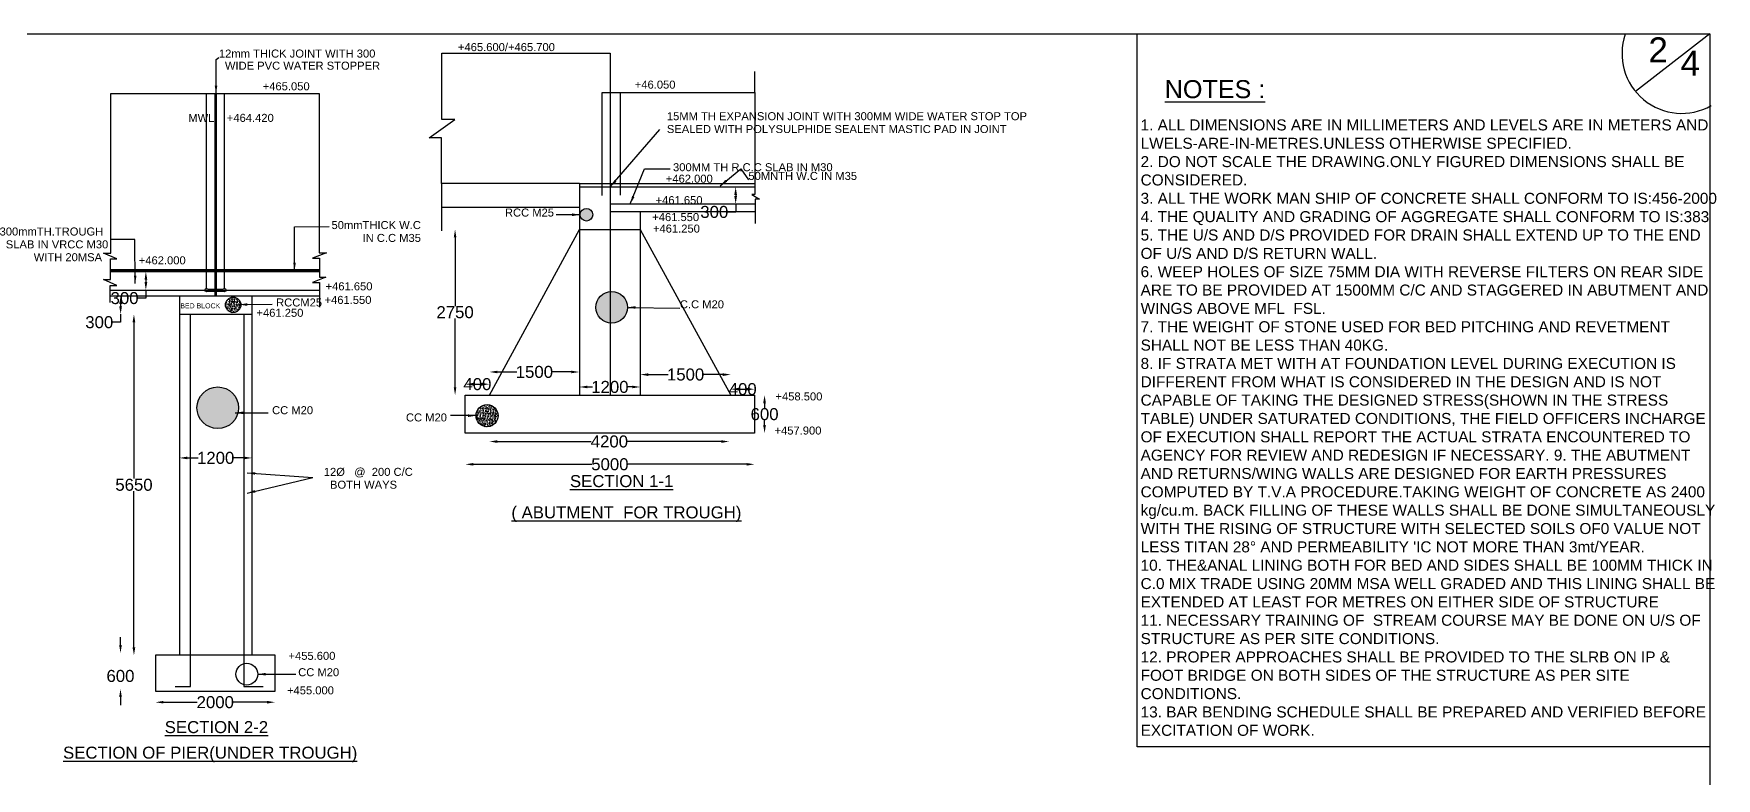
# Model space of a CAD drawing. Header units: inches. Extents: x 20490 to 23687, y 63 to 1928.
# Drawn here: x 21970 to 23653, y 1184 to 1928 of the extents above; entities that cross this region are included whole.
import ezdxf

# ---------------------------------------------------------------- set-up
doc = ezdxf.new("R2010")
doc.units = ezdxf.units.IN
doc.header["$MEASUREMENT"] = 0
doc.layers.add('DIMENSIONS', color=255, linetype='Continuous')
doc.layers.add('TEXT', color=1, linetype='Continuous')
doc.styles.get("Standard").update_dxf_attribs({"font": 'arial.ttf', "height": 12})
doc.dimstyles.get("Standard").update_dxf_attribs({"dimtxt": 12, "dimasz": 8, "dimexe": 0.18, "dimexo": 0.0625, "dimgap": 0.09, "dimtad": 0, "dimtih": 1, "dimtoh": 1, "dimdec": 4, "dimzin": 0, "dimdsep": 46, "dimtxsty": 'Standard', "dimcen": 0.09, "dimse1": 1, "dimse2": 1, "dimadec": 0, "dimazin": 0, "dimtfac": 1, "dimtdec": 4, "dimtofl": 0, "dimtmove": 0, "dimatfit": 3, "dimfxl": 1, "dimtolj": 1, "dimtzin": 0, "dimarcsym": 0})
pattern_1 = [(50, (0, 0), (3.5863009, -0.31376067), [0.375, -4.125]), (355, (0, 0), (-0.69375667, 3.76096067), [0.3, -3.3]), (100.4514, (0.299, -0.026), (2.8925469, 3.4471977), [0.31870095, -3.50571056]), (46.1842, (0, 1), (5.3362052, -0.8275951), [0.5625, -6.1875]), (96.6356, (0.4447, 0.931), (4.6733135, 4.8705894), [0.4780514, -5.258565]), (351.1842, (0, 1), (4.6733097, 4.870593), [0.45, -4.95]), (21, (0.5, 0.75), (2.98453526, -2.01309445), [0.375, -4.125]), (326, (0.5, 0.75), (1.21657666, 3.6257502), [0.3, -3.3]), (71.4514, (0.7487, 0.5822), (4.20111314, 1.6126525), [0.31870095, -3.50571056]), (37.5, (0, 0), (0.06079928, 1.66446927), [0, -3.26, 0, -3.35, 0, -3.3125]), (7.5, (0, 0), (1.31534769, 1.97205856), [0, -1.91, 0, -3.185, 0, -1.2625]), (327.5, (-1.115, 0), (2.66911218, -0.11277436), [0, -1.25, 0, -3.9, 0, -5.175]), (317.5, (-1.615, 0), (2.91593085, 0.5005249), [0, -1.625, 0, -2.59, 0, -3.675])]

# ---------------------------------------------------------------- blocks, each defined once
blk = doc.blocks.new('*D29')
at = {"layer": 'Defpoints', "color": 0, "transparency": 16777216}
for p in [(22082.1, 1690.6), (22082.1, 1672), (22082.1, 1672)]:
    blk.add_point(p, dxfattribs=at)
at = {"layer": 'DIMENSIONS', "color": 0, "lineweight": -2, "transparency": 16777216}
for p, q in [((22082.1, 1682.6), (22082.1, 1680)), ((22082.1, 1672), (22082.1, 1664)), ((22082.1, 1664), (22074.1, 1664))]:
    blk.add_line(p, q, dxfattribs=at)
at = {"layer": 'DIMENSIONS', "color": 0, "transparency": 16777216}
for points in [[(22080.8, 1682.6), (22083.5, 1682.6), (22082.1, 1690.6)], [(22080.8, 1680), (22083.5, 1680), (22082.1, 1672)]]:
    blk.add_solid(points, dxfattribs=at)
at = {"layer": 'DIMENSIONS', "color": 0, "transparency": 16777216, "insert": (22060.8, 1664), "char_height": 12, "attachment_point": 5}
blk.add_mtext('\\A1;300', dxfattribs=at)
blk = doc.blocks.new('*D30')
at = {"layer": 'Defpoints', "color": 0, "transparency": 16777216}
for p in [(22115.7, 1666.3), (22056.9, 1647.9), (22115.7, 1647.9)]:
    blk.add_point(p, dxfattribs=at)
at = {"layer": 'DIMENSIONS', "color": 0, "lineweight": -2, "transparency": 16777216}
for p, q in [((22056.9, 1658.3), (22056.9, 1655.9)), ((22056.9, 1639.9), (22048.9, 1639.9)), ((22056.9, 1647.9), (22056.9, 1639.9))]:
    blk.add_line(p, q, dxfattribs=at)
at = {"layer": 'DIMENSIONS', "color": 0, "transparency": 16777216}
for points in [[(22055.5, 1658.3), (22058.2, 1658.3), (22056.9, 1666.3)], [(22055.5, 1655.9), (22058.2, 1655.9), (22056.9, 1647.9)]]:
    blk.add_solid(points, dxfattribs=at)
at = {"layer": 'DIMENSIONS', "color": 0, "transparency": 16777216, "insert": (22035.5, 1639.9), "char_height": 12, "attachment_point": 5}
blk.add_mtext('\\A1;300', dxfattribs=at)
blk = doc.blocks.new('*D31')
at = {"layer": 'Defpoints', "color": 0, "transparency": 16777216}
for p in [(22115.6, 1647.9), (22070.2, 1307), (22115.7, 1307)]:
    blk.add_point(p, dxfattribs=at)
at = {"layer": 'DIMENSIONS', "color": 0, "lineweight": -2, "transparency": 16777216}
for p, q in [((22070.2, 1639.9), (22070.2, 1483.7)), ((22070.2, 1315), (22070.2, 1471.2))]:
    blk.add_line(p, q, dxfattribs=at)
at = {"layer": 'DIMENSIONS', "color": 0, "transparency": 16777216}
for points in [[(22068.8, 1639.9), (22071.5, 1639.9), (22070.2, 1647.9)], [(22068.8, 1315), (22071.5, 1315), (22070.2, 1307)]]:
    blk.add_solid(points, dxfattribs=at)
at = {"layer": 'DIMENSIONS', "color": 0, "transparency": 16777216, "insert": (22070.2, 1477.4), "char_height": 12, "attachment_point": 5}
blk.add_mtext('\\A1;5650', dxfattribs=at)
blk = doc.blocks.new('*D32')
at = {"layer": 'Defpoints', "color": 0, "transparency": 16777216}
for p in [(22079.9, 1309.3), (22056.7, 1273.3), (22081.1, 1273.3)]:
    blk.add_point(p, dxfattribs=at)
at = {"layer": 'DIMENSIONS', "color": 0, "lineweight": -2, "transparency": 16777216}
for p, q in [((22056.7, 1317.3), (22056.7, 1325.3)), ((22056.7, 1265.3), (22056.7, 1257.3))]:
    blk.add_line(p, q, dxfattribs=at)
at = {"layer": 'DIMENSIONS', "color": 0, "transparency": 16777216}
for points in [[(22055.4, 1317.3), (22058.1, 1317.3), (22056.7, 1309.3)], [(22055.4, 1265.3), (22058.1, 1265.3), (22056.7, 1273.3)]]:
    blk.add_solid(points, dxfattribs=at)
at = {"layer": 'DIMENSIONS', "color": 0, "transparency": 16777216, "insert": (22056.7, 1286.3), "char_height": 12, "attachment_point": 5}
blk.add_mtext('\\A1;600', dxfattribs=at)
blk = doc.blocks.new('*D33')
at = {"layer": 'Defpoints', "color": 0, "transparency": 16777216}
for p in [(22115.7, 1504.3), (22188.2, 1504.3), (22188.2, 1504.3)]:
    blk.add_point(p, dxfattribs=at)
at = {"layer": 'DIMENSIONS', "color": 0, "lineweight": -2, "transparency": 16777216}
for p, q in [((22123.7, 1504.3), (22134.5, 1504.3)), ((22180.2, 1504.3), (22169.4, 1504.3))]:
    blk.add_line(p, q, dxfattribs=at)
at = {"layer": 'DIMENSIONS', "color": 0, "transparency": 16777216}
for points in [[(22123.7, 1505.6), (22123.7, 1502.9), (22115.7, 1504.3)], [(22180.2, 1505.6), (22180.2, 1502.9), (22188.2, 1504.3)]]:
    blk.add_solid(points, dxfattribs=at)
at = {"layer": 'DIMENSIONS', "color": 0, "transparency": 16777216, "insert": (22151.9, 1504.3), "char_height": 12, "attachment_point": 5}
blk.add_mtext('\\A1;1200', dxfattribs=at)
blk = doc.blocks.new('*D34')
at = {"layer": 'Defpoints', "color": 0, "transparency": 16777216}
for p in [(22091.7, 1271), (22211.3, 1271), (22211.3, 1260.1)]:
    blk.add_point(p, dxfattribs=at)
at = {"layer": 'DIMENSIONS', "color": 0, "lineweight": -2, "transparency": 16777216}
for p, q in [((22099.7, 1260.1), (22133.4, 1260.1)), ((22203.3, 1260.1), (22169.5, 1260.1))]:
    blk.add_line(p, q, dxfattribs=at)
at = {"layer": 'DIMENSIONS', "color": 0, "transparency": 16777216}
for points in [[(22099.7, 1261.4), (22099.7, 1258.8), (22091.7, 1260.1)], [(22203.3, 1261.4), (22203.3, 1258.8), (22211.3, 1260.1)]]:
    blk.add_solid(points, dxfattribs=at)
at = {"layer": 'DIMENSIONS', "color": 0, "transparency": 16777216, "insert": (22151.5, 1260.1), "char_height": 12, "attachment_point": 5}
blk.add_mtext('\\A1;2000', dxfattribs=at)
blk = doc.blocks.new('*D35')
at = {"layer": 'Defpoints', "color": 0, "transparency": 16777216}
for p in [(22515.6, 1732.8), (22391.3, 1567), (22515.6, 1567)]:
    blk.add_point(p, dxfattribs=at)
at = {"layer": 'DIMENSIONS', "color": 0, "lineweight": -2, "transparency": 16777216}
for p, q in [((22391.3, 1724.8), (22391.3, 1656.1)), ((22391.3, 1575), (22391.3, 1643.7))]:
    blk.add_line(p, q, dxfattribs=at)
at = {"layer": 'DIMENSIONS', "color": 0, "transparency": 16777216}
for points in [[(22390, 1724.8), (22392.6, 1724.8), (22391.3, 1732.8)], [(22390, 1575), (22392.6, 1575), (22391.3, 1567)]]:
    blk.add_solid(points, dxfattribs=at)
at = {"layer": 'DIMENSIONS', "color": 0, "transparency": 16777216, "insert": (22391.3, 1649.9), "char_height": 12, "attachment_point": 5}
blk.add_mtext('\\A1;2750', dxfattribs=at)
blk = doc.blocks.new('*D36')
at = {"layer": 'Defpoints', "color": 0, "transparency": 16777216}
for p in [(22401.5, 1567), (22425.7, 1578), (22425.7, 1567)]:
    blk.add_point(p, dxfattribs=at)
at = {"layer": 'DIMENSIONS', "color": 0, "lineweight": -2, "transparency": 16777216}
blk.add_line((22409.5, 1578), (22417.7, 1578), dxfattribs=at)
at = {"layer": 'DIMENSIONS', "color": 0, "transparency": 16777216}
for points in [[(22409.5, 1579.3), (22409.5, 1576.6), (22401.5, 1578)], [(22417.7, 1579.3), (22417.7, 1576.6), (22425.7, 1578)]]:
    blk.add_solid(points, dxfattribs=at)
at = {"layer": 'DIMENSIONS', "color": 0, "transparency": 16777216, "insert": (22413.6, 1578), "char_height": 12, "attachment_point": 5}
blk.add_mtext('\\A1;400', dxfattribs=at)
blk = doc.blocks.new('*D37')
at = {"layer": 'Defpoints', "color": 0, "transparency": 16777216}
for p in [(22515.6, 1590.2), (22425.7, 1567), (22515.6, 1567)]:
    blk.add_point(p, dxfattribs=at)
at = {"layer": 'DIMENSIONS', "color": 0, "lineweight": -2, "transparency": 16777216}
for p, q in [((22433.7, 1590.2), (22453.2, 1590.2)), ((22507.6, 1590.2), (22488.1, 1590.2))]:
    blk.add_line(p, q, dxfattribs=at)
at = {"layer": 'DIMENSIONS', "color": 0, "transparency": 16777216}
for points in [[(22433.7, 1591.5), (22433.7, 1588.9), (22425.7, 1590.2)], [(22507.6, 1591.5), (22507.6, 1588.9), (22515.6, 1590.2)]]:
    blk.add_solid(points, dxfattribs=at)
at = {"layer": 'DIMENSIONS', "color": 0, "transparency": 16777216, "insert": (22470.6, 1590.2), "char_height": 12, "attachment_point": 5}
blk.add_mtext('\\A1;1500', dxfattribs=at)
blk = doc.blocks.new('*D38')
at = {"layer": 'Defpoints', "color": 0, "transparency": 16777216}
for p in [(22515.6, 1567), (22576.5, 1575.2), (22576.5, 1567)]:
    blk.add_point(p, dxfattribs=at)
at = {"layer": 'DIMENSIONS', "color": 0, "lineweight": -2, "transparency": 16777216}
for p, q in [((22523.6, 1575.2), (22528.7, 1575.2)), ((22568.5, 1575.2), (22563.5, 1575.2))]:
    blk.add_line(p, q, dxfattribs=at)
at = {"layer": 'DIMENSIONS', "color": 0, "transparency": 16777216}
for points in [[(22523.6, 1576.5), (22523.6, 1573.9), (22515.6, 1575.2)], [(22568.5, 1576.5), (22568.5, 1573.9), (22576.5, 1575.2)]]:
    blk.add_solid(points, dxfattribs=at)
at = {"layer": 'DIMENSIONS', "color": 0, "transparency": 16777216, "insert": (22546.1, 1575.2), "char_height": 12, "attachment_point": 5}
blk.add_mtext('\\A1;1200', dxfattribs=at)
blk = doc.blocks.new('*D39')
at = {"layer": 'Defpoints', "color": 0, "transparency": 16777216}
for p in [(22667, 1587.6), (22576.5, 1567), (22667, 1567)]:
    blk.add_point(p, dxfattribs=at)
at = {"layer": 'DIMENSIONS', "color": 0, "lineweight": -2, "transparency": 16777216}
for p, q in [((22584.5, 1587.6), (22604.4, 1587.6)), ((22659, 1587.6), (22639.2, 1587.6))]:
    blk.add_line(p, q, dxfattribs=at)
at = {"layer": 'DIMENSIONS', "color": 0, "transparency": 16777216}
for points in [[(22584.5, 1588.9), (22584.5, 1586.2), (22576.5, 1587.6)], [(22659, 1588.9), (22659, 1586.2), (22667, 1587.6)]]:
    blk.add_solid(points, dxfattribs=at)
at = {"layer": 'DIMENSIONS', "color": 0, "transparency": 16777216, "insert": (22621.8, 1587.6), "char_height": 12, "attachment_point": 5}
blk.add_mtext('\\A1;1500', dxfattribs=at)
blk = doc.blocks.new('*D40')
at = {"layer": 'Defpoints', "color": 0, "transparency": 16777216}
for p in [(22667, 1567), (22690.7, 1573), (22690.7, 1567)]:
    blk.add_point(p, dxfattribs=at)
at = {"layer": 'DIMENSIONS', "color": 0, "lineweight": -2, "transparency": 16777216}
blk.add_line((22675, 1573), (22682.7, 1573), dxfattribs=at)
at = {"layer": 'DIMENSIONS', "color": 0, "transparency": 16777216}
for points in [[(22675, 1574.4), (22675, 1571.7), (22667, 1573)], [(22682.7, 1574.4), (22682.7, 1571.7), (22690.7, 1573)]]:
    blk.add_solid(points, dxfattribs=at)
at = {"layer": 'DIMENSIONS', "color": 0, "transparency": 16777216, "insert": (22678.9, 1573), "char_height": 12, "attachment_point": 5}
blk.add_mtext('\\A1;400', dxfattribs=at)
blk = doc.blocks.new('*D41')
at = {"layer": 'Defpoints', "color": 0, "transparency": 16777216}
for p in [(22690.7, 1567), (22690.7, 1529.1), (22700.8, 1529.1)]:
    blk.add_point(p, dxfattribs=at)
at = {"layer": 'DIMENSIONS', "color": 0, "lineweight": -2, "transparency": 16777216}
for p, q in [((22700.8, 1559), (22700.8, 1554.2)), ((22700.8, 1537.1), (22700.8, 1541.8))]:
    blk.add_line(p, q, dxfattribs=at)
at = {"layer": 'DIMENSIONS', "color": 0, "transparency": 16777216}
for points in [[(22699.4, 1559), (22702.1, 1559), (22700.8, 1567)], [(22699.4, 1537.1), (22702.1, 1537.1), (22700.8, 1529.1)]]:
    blk.add_solid(points, dxfattribs=at)
at = {"layer": 'DIMENSIONS', "color": 0, "transparency": 16777216, "insert": (22700.8, 1548), "char_height": 12, "attachment_point": 5}
blk.add_mtext('\\A1;600', dxfattribs=at)
blk = doc.blocks.new('*D42')
at = {"layer": 'Defpoints', "color": 0, "transparency": 16777216}
for p in [(22425.7, 1567), (22665.4, 1567), (22665.4, 1520.7)]:
    blk.add_point(p, dxfattribs=at)
at = {"layer": 'DIMENSIONS', "color": 0, "lineweight": -2, "transparency": 16777216}
for p, q in [((22433.7, 1520.7), (22527.3, 1520.7)), ((22657.4, 1520.7), (22563.8, 1520.7))]:
    blk.add_line(p, q, dxfattribs=at)
at = {"layer": 'DIMENSIONS', "color": 0, "transparency": 16777216}
for points in [[(22433.7, 1522), (22433.7, 1519.3), (22425.7, 1520.7)], [(22657.4, 1522), (22657.4, 1519.3), (22665.4, 1520.7)]]:
    blk.add_solid(points, dxfattribs=at)
at = {"layer": 'DIMENSIONS', "color": 0, "transparency": 16777216, "insert": (22545.6, 1520.7), "char_height": 12, "attachment_point": 5}
blk.add_mtext('\\A1;4200', dxfattribs=at)
blk = doc.blocks.new('*D43')
at = {"layer": 'Defpoints', "color": 0, "transparency": 16777216}
for p in [(22401.5, 1529.1), (22690.8, 1529.1), (22690.8, 1497.9)]:
    blk.add_point(p, dxfattribs=at)
at = {"layer": 'DIMENSIONS', "color": 0, "lineweight": -2, "transparency": 16777216}
for p, q in [((22409.5, 1497.9), (22528.1, 1497.9)), ((22682.8, 1497.9), (22564.1, 1497.9))]:
    blk.add_line(p, q, dxfattribs=at)
at = {"layer": 'DIMENSIONS', "color": 0, "transparency": 16777216}
for points in [[(22409.5, 1499.2), (22409.5, 1496.6), (22401.5, 1497.9)], [(22682.8, 1499.2), (22682.8, 1496.6), (22690.8, 1497.9)]]:
    blk.add_solid(points, dxfattribs=at)
at = {"layer": 'DIMENSIONS', "color": 0, "transparency": 16777216, "insert": (22546.1, 1497.9), "char_height": 12, "attachment_point": 5}
blk.add_mtext('\\A1;5000', dxfattribs=at)
blk = doc.blocks.new('*D44')
at = {"layer": 'Defpoints', "color": 0, "transparency": 16777216}
for p in [(22671.9, 1775.2), (22671.9, 1758.1), (22671.9, 1758.1)]:
    blk.add_point(p, dxfattribs=at)
at = {"layer": 'DIMENSIONS', "color": 0, "lineweight": -2, "transparency": 16777216}
for p, q in [((22671.9, 1767.2), (22671.9, 1766.1)), ((22671.9, 1750.1), (22663.9, 1750.1)), ((22671.9, 1758.1), (22671.9, 1750.1))]:
    blk.add_line(p, q, dxfattribs=at)
at = {"layer": 'DIMENSIONS', "color": 0, "transparency": 16777216}
for points in [[(22670.5, 1767.2), (22673.2, 1767.2), (22671.9, 1775.2)], [(22670.5, 1766.1), (22673.2, 1766.1), (22671.9, 1758.1)]]:
    blk.add_solid(points, dxfattribs=at)
at = {"layer": 'DIMENSIONS', "color": 0, "transparency": 16777216, "insert": (22650.5, 1750.1), "char_height": 12, "attachment_point": 5}
blk.add_mtext('\\A1;300', dxfattribs=at)

msp = doc.modelspace()

# ---------------------------------------------------------------- hatches: boundary and pattern name
at = {"layer": 'DIMENSIONS'}
h = msp.add_hatch(dxfattribs=at)
h.set_pattern_fill('AR-CONC', color=0, scale=0.5, style=0)
h.set_pattern_definition(pattern_1)
h.paths.add_polyline_path([(22174.83721, 1554.41868, 1), (22133.20104, 1554.41868, 1)])
h.paths.add_polyline_path([(22546.51927, 1670.50477), (22546.51927, 1639.08381, 0.4408972181), (22563.71546, 1654.79429, 0.4408972181)])
h.paths.add_polyline_path([(22546.51927, 1670.50477, 0.3880240553), (22532.16614, 1654.79429, 0.3880240553), (22546.51927, 1639.08381)])
h.paths.add_polyline_path([(22529.01431, 1747.36494, 1), (22516.37858, 1747.36494, 1)])
h = msp.add_hatch(dxfattribs=at)
h.set_pattern_fill('AR-CONC', color=0, scale=0.5, style=0)
h.set_pattern_definition(pattern_1)
h.paths.add_polyline_path([(22177.08422, 1657.30214, 1), (22161.72089, 1657.30214, 1)])
h = msp.add_hatch(dxfattribs=at)
h.set_pattern_fill('AR-CONC', color=0, scale=0.5, style=0)
h.set_pattern_definition(pattern_1)
h.paths.add_polyline_path([(22412.2768, 1546.54139, 1), (22434.42201, 1546.54139, 1)])

# ---------------------------------------------------------------- linework, layer by layer
at = {"color": 0}
for points in [[(23646.15949, 63.2084), (20490.14615, 63.2084), (20490.14615, 1928.35646), (23646.15949, 1928.35646)], [(22401.456, 1566.98678), (22690.74352, 1566.98678), (22690.74352, 1529.07359), (22401.456, 1529.07359)]]:
    msp.add_lwpolyline(points, close=True, dxfattribs=at)
for points in [[(22377.87557, 1778.44969), (22377.87557, 1824.35494), (22365.41603, 1824.35494), (22391.06913, 1842.41341), (22378.16192, 1842.41341), (22378.16192, 1908.81082), (22546.51927, 1908.81082), (22546.51927, 1906.96336)], [(22546.51927, 1906.96336), (22546.51927, 1566.98678)], [(22546.51927, 1869.40412), (22691.08445, 1869.40412), (22691.08445, 1890.5835)], [(22046.55493, 1659.51175), (22046.55493, 1676.52376), (22053.01309, 1676.52376), (22039.75875, 1682.5139), (22046.68139, 1682.5139), (22046.68139, 1703.4058), (22053.0867, 1703.4058), (22039.83339, 1708.82243), (22046.99835, 1708.82243), (22046.99835, 1868.45179), (22255.51957, 1868.45179), (22255.51957, 1709.14376), (22262.76352, 1709.14376), (22248.71496, 1703.89386), (22255.75913, 1703.89386), (22255.75913, 1684.96266), (22262.10179, 1684.96266), (22248.76832, 1679.51514), (22255.59192, 1679.51514), (22255.59192, 1655.1344)], [(22142.87081, 1673.69708), (22142.87081, 1868.45179)], [(22150.96709, 1868.45179), (22150.96709, 1666.26661)], [(22151.60238, 1868.45179), (22151.60238, 1666.26661)], [(22152.27503, 1868.45179), (22152.27503, 1666.26661)], [(22160.65442, 1673.69708), (22160.65442, 1868.45179)], [(22538.41409, 1766.45182), (22538.41409, 1869.40412), (22546.51927, 1869.40412)], [(22556.4041, 1869.40412), (22556.4041, 1767.01199)], [(22691.08445, 1869.40412), (22691.08445, 1767.50827), (22687.96283, 1767.50827), (22695.63363, 1762.82735), (22691.35699, 1762.82735), (22691.35699, 1738.60867)], [(22515.61986, 1778.44969), (22377.87557, 1778.44969), (22377.87557, 1731.27888)], [(22515.61986, 1778.44969), (22515.61986, 1566.98678)], [(22515.61986, 1778.44969), (22691.08445, 1778.44969)], [(22515.61986, 1775.20207), (22691.08445, 1775.20207)], [(22515.61986, 1754.72524), (22377.87557, 1754.72524)], [(22546.51927, 1758.10734), (22691.35699, 1758.10734)], [(22546.51927, 1750.75581), (22691.35699, 1750.75581)], [(22576.54617, 1750.75581), (22576.54617, 1566.98678)], [(22425.72717, 1566.98678), (22515.61986, 1732.75716), (22576.32228, 1732.75716), (22667.03727, 1566.98678)], [(22046.68139, 1692.6151), (22255.75913, 1692.6151)], [(22046.68139, 1691.59704), (22255.75913, 1691.59704)], [(22046.68139, 1690.62747), (22255.75913, 1690.62747)], [(22046.55493, 1672.01242), (22255.59192, 1672.01242)], [(22046.55493, 1666.26661), (22255.59192, 1666.26661)], [(22115.70482, 1666.26661), (22115.70482, 1307.03939), (22091.65315, 1307.03939), (22091.65315, 1271.03325), (22211.25174, 1271.03325), (22211.25174, 1307.03939), (22115.70482, 1307.03939)], [(22144.12146, 1670.88371), (22159.46499, 1670.81937)], [(22144.26961, 1672.95127), (22159.21554, 1672.8886)], [(22188.1628, 1666.26661), (22188.1628, 1307.03939)], [(22111.45674, 1275.97348), (22126.88195, 1275.97348), (22126.88195, 1647.85045)], [(22115.70482, 1647.85045), (22188.1628, 1647.85045)], [(22180.22007, 1647.85045), (22180.22007, 1275.97348), (22199.28395, 1275.97348)]]:
    msp.add_lwpolyline(points, dxfattribs=at)
for centre, radius in [((22522.69645, 1747.36494), 6.31787), ((22142.87081, 1672.01242), 1.68466), ((22160.65442, 1672.01242), 1.68466), ((22547.9408, 1654.79429), 15.77466), ((22154.01912, 1554.41868), 20.81809), ((22423.3494, 1546.54139), 11.07261), ((22183.01079, 1288.10828), 10.94571)]:
    msp.add_circle(centre, radius, dxfattribs=at)
at = {"layer": 'DIMENSIONS', "color": 0}
for points in [[(23646.15949, 1215.51954), (23073.38418, 1215.51954), (23073.38418, 1928.35646)], [(23646.15949, 1928.35646), (23571.72647, 1870.55115)]]:
    msp.add_lwpolyline(points, dxfattribs=at)
msp.add_circle((22169.40255, 1657.30214), 7.68166, dxfattribs=at)
msp.add_arc((23617.92598, 1908.43713), 59.74732, 161.19542626, 299.53235733, dxfattribs=at)

# ---------------------------------------------------------------- texts
for s, height, p in [('2', 25, (23584.64381, 1899.67083)), ('4', 25, (23616.70722, 1886.35277)), ('%%UNOTES :', 18, (23100.92855, 1863.89397)), ('BED BLOCK', 5, (22116.51749, 1653.83652))]:
    msp.add_text(s, height=height, dxfattribs=at).set_placement(p)
at = {"layer": 'DIMENSIONS', "color": 0, "insert": (23076.80574, 1842.63693), "char_height": 11, "width": 574.6077215, "attachment_point": 1}
msp.add_mtext("1. ALL DIMENSIONS ARE IN MILLIMETERS AND LEVELS ARE IN METERS AND LWELS-ARE-IN-METRES.UNLESS OTHERWISE SPECIFIED. \\P2. DO NOT SCALE THE DRAWING.ONLY FIGURED DIMENSIONS SHALL BE CONSIDERED. \\P3. ALL THE WORK MAN SHIP OF CONCRETE SHALL CONFORM TO IS:456-2000 \\P4. THE QUALITY AND GRADING OF AGGREGATE SHALL CONFORM TO IS:383 \\P5. THE U/S AND D/S PROVIDED FOR DRAIN SHALL EXTEND UP TO THE END OF U/S AND D/S RETURN WALL. \\P6. WEEP HOLES OF SIZE 75MM DIA WITH REVERSE FILTERS ON REAR SIDE ARE TO BE PROVIDED AT 1500MM C/C AND STAGGERED IN ABUTMENT AND WINGS ABOVE MFL  FSL. \\P7. THE WEIGHT OF STONE USED FOR BED PITCHING AND REVETMENT SHALL NOT BE LESS THAN 40KG. \\P8. IF STRATA MET WITH AT FOUNDATION LEVEL DURING EXECUTION IS DIFFERENT FROM WHAT IS CONSIDERED IN THE DESIGN AND IS NOT CAPABLE OF TAKING THE DESIGNED STRESS(SHOWN IN THE STRESS TABLE) UNDER SATURATED CONDITIONS, THE FIELD OFFICERS INCHARGE OF EXECUTION SHALL REPORT THE ACTUAL STRATA ENCOUNTERED TO AGENCY FOR REVIEW AND REDESIGN IF NECESSARY. 9. THE ABUTMENT AND RETURNS/WING WALLS ARE DESIGNED FOR EARTH PRESSURES COMPUTED BY T.V.A PROCEDURE.TAKING WEIGHT OF CONCRETE AS 2400 kg/cu.m. BACK FILLING OF THESE WALLS SHALL BE DONE SIMULTANEOUSLY WITH THE RISING OF STRUCTURE WITH SELECTED SOILS OF0 VALUE NOT LESS TITAN 28° AND PERMEABILITY 'IC NOT MORE THAN 3mt/YEAR.\\P10. THE&ANAL LINING BOTH FOR BED AND SIDES SHALL BE 100MM THICK IN C.0 MIX TRADE USING 20MM MSA WELL GRADED AND THIS LINING SHALL BE EXTENDED AT LEAST FOR METRES ON EITHER SIDE OF STRUCTURE \\P11. NECESSARY TRAINING OF  STREAM COURSE MAY BE DONE ON U/S OF STRUCTURE AS PER SITE CONDITIONS. \\P12. PROPER APPROACHES SHALL BE PROVIDED TO THE SLRB ON IP & FOOT BRIDGE ON BOTH SIDES OF THE STRUCTURE AS PER SITE CONDITIONS. \\P13. BAR BENDING SCHEDULE SHALL BE PREPARED AND VERIFIED BEFORE EXCITATION OF WORK. ", dxfattribs=at)
at = {"layer": 'TEXT', "color": 0}
for s, height, p in [('+465.600/+465.700', 8, (22394.18025, 1910.93048)), ('12mm THICK JOINT WITH 300', 8, (22155.17368, 1904.47003)), ('WIDE PVC WATER STOPPER', 8, (22161.14319, 1892.35453)), ('+465.050', 8, (22198.95626, 1871.75753)), ('+46.050', 8, (22570.99491, 1873.44023)), ('MWL    +464.420', 8, (22124.57985, 1840.20226)), ('SEALED WITH POLYSULPHIDE SEALENT MASTIC PAD IN JOINT', 8, (22603.10914, 1829.0215)), ('15MM TH EXPANSION JOINT WITH 300MM WIDE WATER STOP TOP', 8, (22603.10914, 1841.8728)), ('+462.000', 8, (22602.0338, 1779.38743)), ('300MM TH R.C.C SLAB IN M30', 8, (22609.24659, 1790.869)), ('50MNTH W.C IN M35', 8, (22684.60653, 1782.16594)), ('RCC M25', 8, (22441.16003, 1745.55834)), ('+461.650', 8, (22591.82796, 1757.96144)), ('300mmTH.TROUGH', 8, (21935.83452, 1726.60518)), ('50mmTHICK W.C', 8, (22267.74604, 1733.04481)), ('+461.550', 8, (22588.43726, 1741.02279)), ('+461.250', 8, (22589.19075, 1729.54215)), ('  SLAB IN VRCC M30', 8, (21935.83452, 1713.75389)), ('          IN C.C M35', 8, (22267.74604, 1720.19352)), ('           WITH 20MSA', 8, (21935.83452, 1700.90259)), ('+462.000', 8, (22075.01044, 1697.7929)), ('+461.550', 8, (22260.7573, 1658.24216)), ('+461.650', 8, (22261.78438, 1671.83916)), ('+461.250', 8, (22192.69946, 1645.37416)), ('RCCM25', 8, (22212.33017, 1655.68384)), ('C.C M20', 8, (22616.10018, 1653.834)), ('+458.500', 8, (22711.67565, 1561.76504)), ('CC M20', 8, (22208.3228, 1548.00524)), ('CC M20', 8, (22342.19383, 1540.75603)), ('+457.900', 8, (22710.74089, 1527.67651)), ('12Ø   @  200 C/C', 8, (22260.0285, 1486.36367)), ('  BOTH WAYS', 8, (22260.0285, 1473.51238)), ('%%USECTION 1-1', 12, (22506.15677, 1475.12693)), ('%%U( ABUTMENT  FOR TROUGH)', 12, (22447.61073, 1443.88127)), ('+455.600', 8, (22224.72311, 1302.46933)), ('CC M20', 8, (22234.40975, 1286.09092)), ('+455.000', 8, (22223.23287, 1267.97541)), ('%%USECTION 2-2', 12, (22100.94149, 1229.25409)), ('%%USECTION OF PIER(UNDER TROUGH)', 12, (21999.29599, 1203.70073))]:
    msp.add_text(s, height=height, dxfattribs=at).set_placement(p)

# ---------------------------------------------------------------- dimensions: what is measured, and where the dimension line sits
at = {"layer": 'DIMENSIONS', "color": 0}
for base, p1, p2, text, picture, middle in [((22671.8529, 1758.10734), (22671.8529, 1775.20207), (22671.8529, 1758.10734), '300', '*D44', (22650.53098, 1750.10734)), ((22391.28997, 1566.98678), (22515.61986, 1732.75716), (22515.61986, 1566.98678), '2750', '*D35', (22391.28997, 1649.87197)), ((22082.135, 1672.01242), (22082.135, 1690.62747), (22082.135, 1672.01242), '300', '*D29', (22060.81308, 1664.01242)), ((22056.86798, 1647.85045), (22115.70482, 1666.26661), (22115.70482, 1647.85045), '300', '*D30', (22035.54605, 1639.85045)), ((22070.17754, 1307.03939), (22115.64232, 1647.85045), (22115.70482, 1307.03939), '5650', '*D31', (22070.17754, 1477.44492))]:
    dim = msp.add_linear_dim(base=base, p1=p1, p2=p2, angle=90, text=text, dimstyle='Standard', dxfattribs=at)
    dim.commit()
    dim.dimension.update_dxf_attribs({"geometry": picture, "text_midpoint": middle})
for base, p1, p2, picture, middle in [((22425.72717, 1577.96461), (22401.456, 1566.98678), (22425.72717, 1566.98678), '*D36', (22413.59159, 1577.96461)), ((22690.74352, 1573.01907), (22667.03727, 1566.98678), (22690.74352, 1566.98678), '*D40', (22678.89039, 1573.01907))]:
    dim = msp.add_linear_dim(base=base, p1=p1, p2=p2, text='400', dimstyle='Standard', dxfattribs=at)
    dim.commit()
    dim.dimension.update_dxf_attribs({"geometry": picture, "text_midpoint": middle, "dimtype": 160})
for base, p1, p2, text, picture, middle in [((22515.55736, 1590.20627), (22425.72717, 1566.98678), (22515.55736, 1566.98678), '1500', '*D37', (22470.64226, 1590.20627)), ((22576.54617, 1575.20037), (22515.61986, 1566.98678), (22576.54617, 1566.98678), '1200', '*D38', (22546.08301, 1575.20037)), ((22667.03727, 1587.55108), (22576.54617, 1566.98678), (22667.03727, 1566.98678), '1500', '*D39', (22621.79172, 1587.55108)), ((22665.4129, 1520.68075), (22425.72717, 1566.98678), (22665.4129, 1566.98678), '4200', '*D42', (22545.57003, 1520.68075)), ((22690.80602, 1497.89561), (22401.456, 1529.07359), (22690.80602, 1529.07359), '5000', '*D43', (22546.13101, 1497.89561)), ((22188.1628, 1504.2555), (22115.70482, 1504.2555), (22188.1628, 1504.2555), '1200', '*D33', (22151.93381, 1504.2555)), ((22211.25174, 1260.10086), (22091.65315, 1271.03325), (22211.25174, 1271.03325), '2000', '*D34', (22151.45244, 1260.10086))]:
    dim = msp.add_linear_dim(base=base, p1=p1, p2=p2, text=text, dimstyle='Standard', dxfattribs=at)
    dim.commit()
    dim.dimension.update_dxf_attribs({"geometry": picture, "text_midpoint": middle})
for base, p1, p2, picture, middle in [((22700.75196, 1529.07359), (22690.74352, 1566.98678), (22690.74352, 1529.07359), '*D41', (22700.75196, 1548.03019)), ((22056.72751, 1273.28795), (22079.91846, 1309.29408), (22081.08524, 1273.28795), '*D32', (22056.72751, 1286.28795))]:
    dim = msp.add_linear_dim(base=base, p1=p1, p2=p2, angle=90, text='600', dimstyle='Standard', dxfattribs=at)
    dim.commit()
    dim.dimension.update_dxf_attribs({"geometry": picture, "text_midpoint": middle, "dimtype": 160})

# ---------------------------------------------------------------- leaders
for points in [[(22152.27503, 1868.45179), (22152.27503, 1902.64412), (22155.17368, 1904.47003)], [(22546.51927, 1775.20207), (22596.13804, 1832.46908)], [(22566.51432, 1758.10734), (22580.56937, 1793.36545), (22606.51714, 1793.36545)], [(22656.25209, 1776.27704), (22677.13525, 1793.19805), (22684.60653, 1782.16594)], [(22230.80298, 1691.59704), (22230.604, 1735.35751), (22265.2434, 1735.55528)], [(22516.37858, 1747.36494), (22492.32005, 1747.36494)], [(22071.47598, 1678.61161), (22071.19654, 1722.72605), (22046.99835, 1722.72605)], [(22175.58164, 1657.53402), (22208.45485, 1657.92737)], [(22563.71546, 1654.79429), (22616.10018, 1653.834)], [(22171.55524, 1549.37857), (22204.32383, 1549.37857)], [(22412.2768, 1546.54139), (22386.74436, 1546.54139)], [(22183.46087, 1489.29726), (22249.14185, 1484.85657)], [(22183.46087, 1469.06746), (22249.14185, 1484.85657)], [(22193.9565, 1288.10828), (22232.15995, 1288.03748)]]:
    msp.add_leader(points, dimstyle='Standard', override={"dimgap": 0.09, "dimtad": 0}, dxfattribs=at)

doc.saveas('drawing.dxf')
